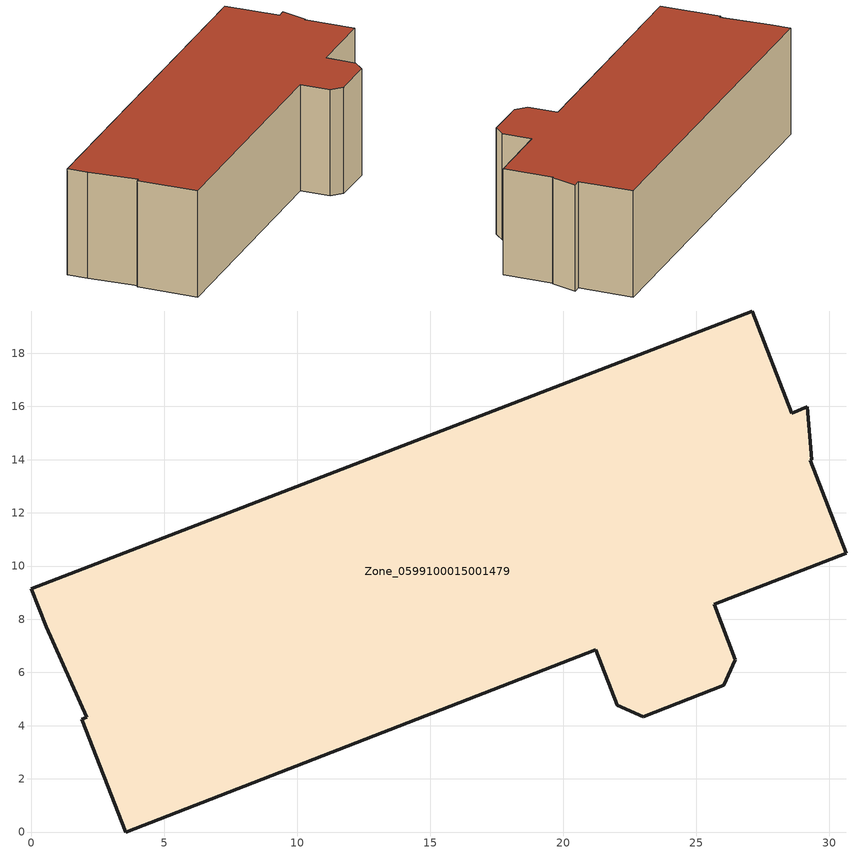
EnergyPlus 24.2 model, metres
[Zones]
Zone_0599100015001479
 floor ground (C_G): 27.1,19.59 28.59,15.75 29.18,15.98 29.33,14 29.28,13.98 30.63,10.48 25.67,8.56 26.47,6.47 26.04,5.51 23,4.34 22.03,4.76 21.22,6.85 3.54,0 1.9,4.24 2.08,4.31 0.55,7.72 0,9.15 z1.57
 wall outside (C_F): 21.22,6.85 22.03,4.76 23,4.34 26.04,5.51 26.47,6.47 25.67,8.56 30.63,10.48 29.28,13.98 29.33,14 29.18,15.98 28.59,15.75 27.1,19.59 0,9.15 0.55,7.72 2.08,4.31 1.9,4.24 3.54,0 21.22,6.85 z1.57:9.71
 roof outside (C_R): 29.33,14 29.18,15.98 28.59,15.75 27.1,19.59 0,9.15 0.55,7.72 2.08,4.31 1.9,4.24 3.54,0 21.22,6.85 22.03,4.76 23,4.34 26.04,5.51 26.47,6.47 25.67,8.56 30.63,10.48 29.28,13.98 z9.71
[BUILDING]
Pand.0599100015001479: North Axis=0; Terrain=City; Loads Convergence Tolerance Value=0.04; Temperature Convergence Tolerance Value=0.4; Solar Distribution=FullExterior; Maximum Number of Warmup Days=25; Minimum Number of Warmup Days=1
[Site:Location]
Rotterdam.The.Hague.AP_ZH_NLD Design_Conditions: Latitude=51.96; Longitude=4.45; Time Zone=1; Elevation=-4.5
[SITE:GROUNDTEMPERATURE:BUILDINGSURFACE]
18, 18, 18, 18, 18, 18, 18, 18, 18, 18, 18, 18
[MATERIAL] Thermal Absorptance=0.9; Solar Absorptance=0.7; Visible Absorptance=0.7
Name | Roughness | Thickness | Conductivity | Density | Specific Heat
G.D.1965 | MediumSmooth | 0.15 | 1 | 540 | 1210
F.D.1965 | Rough | 0.3 | 0.857143 | 1920 | 840
R.D.1965 | MediumRough | 0.2 | 0.08 | 1500 | 1000
[CONSTRUCTION]
C_G: G.D.1965
C_F: F.D.1965
C_R: R.D.1965
[ZONE]
Zone_0599100015001479: Type=1; Multiplier=1; Ceiling Height=Autocalculate; Volume=Autocalculate; Floor Area=autocalculate; Part of Total Floor Area=Yes
[ZONEINFILTRATION:DESIGNFLOWRATE]
Infil_Zone_0599100015001479: Zone or ZoneList or Space or SpaceList=Zone_0599100015001479; Schedule=AlwaysOn; Design Flow Rate Calculation Method=Flow/Area; Flow Rate per Floor Area=0.0042; Constant Term Coefficient=1; Temperature Term Coefficient=0; Velocity Term Coefficient=0; Velocity Squared Term Coefficient=0
[HVACTEMPLATE:ZONE:IDEALLOADSAIRSYSTEM]
Zone_0599100015001479: Maximum Heating Supply Air Temperature=50; Minimum Cooling Supply Air Temperature=13; Maximum Heating Supply Air Humidity Ratio=0.0156; Minimum Cooling Supply Air Humidity Ratio=0.0077; Heating Limit=NoLimit; Cooling Limit=NoLimit; Dehumidification Control Type=ConstantSensibleHeatRatio; Cooling Sensible Heat Ratio=0.7; Dehumidification Setpoint=60; Humidification Control Type=None; Humidification Setpoint=30; Outdoor Air Method=None; Outdoor Air Flow Rate per Person=0.00944; Outdoor Air Flow Rate per Zone Floor Area=0; Outdoor Air Flow Rate per Zone=0; Demand Controlled Ventilation Type=None; Outdoor Air Economizer Type=NoEconomizer; Heat Recovery Type=None; Sensible Heat Recovery Effectiveness=0.7; Latent Heat Recovery Effectiveness=0.65
[ZONECONTROL:THERMOSTAT]
ThermostatControl_Zone_0599100015001479: Zone or ZoneList=Zone_0599100015001479; Control Type Schedule=DualSetpointControlType; Control 1=Thermostat_Zone_0599100015001479; Temperature Difference Between Cutout And Setpoint=0
[THERMOSTATSETPOINT:DUALSETPOINT]
Thermostat_Zone_0599100015001479: Heating Setpoint Temperature Schedule=HeatingSetpoint_Zone_0599100015001479; Cooling Setpoint Temperature Schedule=CoolingSetpoint_Zone_0599100015001479
[SCHEDULE:COMPACT]
HeatingSetpoint_Zone_0599100015001479: Through: 12/31, For: AllDays, Until: 24:00, 21
CoolingSetpoint_Zone_0599100015001479: Through: 12/31, For: AllDays, Until: 24:00, 24
DualSetpointControlType: Through: 12/31, For: AllDays, Until: 24:00, 4
AlwaysOn: Through: 12/31, For: AllDays, Until: 24:00, 1
